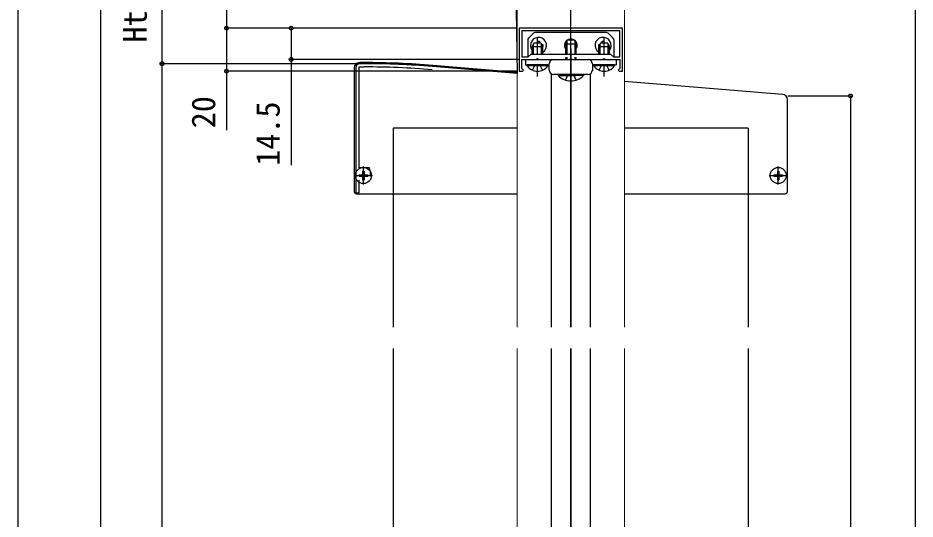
# Model space of a CAD drawing. Units: millimetres, scale not verified. Extents: x -875 to 875, y -1300 to 1293.
# Drawn here: x -875 to -458, y -541.4 to -308.3 of the extents above; entities that cross this region are included whole.
import ezdxf
from ezdxf.enums import TextEntityAlignment as Align

# ---------------------------------------------------------------- set-up
doc = ezdxf.new("R2010")
doc.units = ezdxf.units.MM
doc.header["$LTSCALE"] = 8
for name, color, linetype in [('0-3_YKK_11', 7, 'Continuous'), ('0-4_YKK_11E', 7, 'Continuous'), ('0-6_YKK_13', 4, 'Continuous'), ('0-8_YKK_D', 6, 'Continuous'), ('0-9_YKK_ZWAK', 7, 'Continuous'), ('0-A_YSS_K', 3, 'Continuous')]:
    doc.layers.add(name, color=color, linetype=linetype)
doc.layers.add('0-5_YKK_12', color=2, linetype='Continuous', lineweight=18)
doc.styles.add('ＭＳ ゴシック', font='')
doc.styles.get('ＭＳ ゴシック').set_extended_font_data('MS Gothic')

msp = doc.modelspace()

# ---------------------------------------------------------------- linework, layer by layer
at = {"layer": '0-3_YKK_11'}
for points in [[(-594.023, -313.1), (-642.023, -313.1), (-642.023, -333.1), (-640.523, -333.1), (-640.023, -332.6), (-640.523, -332.1), (-640.823, -331.8), (-640.823, -327.6), (-634.194, -327.6), (-634.002, -327.457), (-633.044, -327.457), (-632.852, -327.6), (-618.694, -327.6), (-618.502, -327.457), (-617.544, -327.457), (-617.352, -327.6), (-603.194, -327.6), (-603.002, -327.457), (-602.044, -327.457), (-601.852, -327.6), (-595.223, -327.6), (-595.223, -331.8), (-595.523, -332.1), (-596.023, -332.6), (-595.523, -333.1), (-594.023, -333.1)], [(-595.223, -314.3), (-640.823, -314.3), (-640.823, -326.4), (-637.823, -326.4), (-636.523, -325.1), (-599.523, -325.1), (-598.223, -326.4), (-595.223, -326.4)]]:
    msp.add_lwpolyline(points, close=True, dxfattribs=at)
at = {"layer": '0-4_YKK_11E'}
for p, q in [((-714.023, -329.6), (-716.023, -329.6)), ((-711.123, -381.228), (-711.123, -380.361))]:
    msp.add_line(p, q, dxfattribs=at)
for points in [[(-662.501, 908.228), (-643.023, -334.183), (-682.377, -330.904)], [(-718.023, -331.6), (-718.023, -389.6), (-716.423, -389.6), (-716.423, -383.7)], [(-711.225, -379.585), (-711.623, -378.1), (-716.423, -378.1), (-716.423, -331.1), (-714.023, -331.1)]]:
    msp.add_lwpolyline(points, dxfattribs=at)
for centre, radius, start, end in [((-716.023, -331.6), 2, 90, 180), ((-714.023, -714.3), 384.7, 85.28145, 90), ((-714.023, -714.3), 383.2, 85.28154, 90), ((-714.123, -380.361), 3, 360, 15), ((-714.123, -381.228), 3, 345.85889, 360)]:
    msp.add_arc(centre, radius, start, end, dxfattribs=at)
at = {"layer": '0-5_YKK_12'}
for p, q in [((-643.023, -259.1), (-643.023, -452.1)), ((-593.023, -452.1), (-593.023, -259.1)), ((-714.423, -379.1), (-714.423, -384.1)), ((-716.923, -381.6), (-711.923, -381.6)), ((-643.023, -462.1), (-643.023, -885.1)), ((-593.023, -885.1), (-593.023, -462.1))]:
    msp.add_line(p, q, dxfattribs=at)
at = {"layer": '0-6_YKK_13'}
for p, q in [((-635.316, -315.393), (-637.73, -317.807)), ((-601.437, -315.1), (-634.609, -315.1)), ((-618.023, -325.1), (-618.023, -315.874)), ((-600.73, -315.393), (-598.316, -317.807)), ((-638.023, -318.514), (-638.023, -326.4)), ((-635.222, -320.1), (-636.022, -321.8)), ((-631.822, -320.1), (-635.222, -320.1)), ((-633.522, -325.1), (-633.522, -317.6)), ((-631.822, -320.1), (-631.022, -321.8)), ((-620.523, -320.3), (-619.723, -318.6)), ((-620.523, -320.3), (-620.523, -325.1)), ((-620.523, -320.3), (-615.523, -320.3)), ((-619.869, -318.91), (-619.869, -325.1)), ((-616.323, -318.6), (-619.723, -318.6)), ((-615.523, -320.3), (-616.323, -318.6)), ((-616.177, -318.91), (-616.177, -325.1)), ((-615.523, -325.1), (-615.523, -320.3)), ((-604.223, -320.1), (-605.023, -321.8)), ((-600.823, -320.1), (-604.223, -320.1)), ((-602.523, -325.1), (-602.523, -317.6)), ((-600.823, -320.1), (-600.023, -321.8)), ((-598.023, -318.514), (-598.023, -326.4)), ((-631.022, -321.8), (-636.022, -321.8)), ((-618.023, -322.6), (-618.023, -452.1)), ((-604.887, -321.51), (-605.073, -321.51)), ((-600.023, -321.8), (-605.023, -321.8)), ((-713.984, -329.1), (-716.223, -329.1)), ((-639.023, -327.6), (-597.023, -327.6)), ((-639.023, -327.6), (-639.023, -330.1)), ((-633.522, -327.6), (-633.522, -327.1)), ((-627.023, -327.647), (-627.023, -327.6)), ((-626.023, -327.6), (-610.023, -327.6)), ((-620.523, -326.734), (-620.523, -327.6)), ((-619.869, -326.6), (-619.869, -327.6)), ((-618.023, -327.6), (-618.023, -326.6)), ((-616.177, -326.6), (-616.177, -327.6)), ((-615.523, -327.6), (-615.523, -326.734)), ((-609.023, -327.868), (-609.023, -327.6)), ((-602.523, -327.6), (-602.523, -327.1)), ((-597.023, -327.6), (-597.023, -330.1)), ((-718.723, -331.6), (-718.723, -389.1)), ((-643.023, -333.666), (-682.117, -330.42)), ((-639.023, -330.1), (-628.969, -330.1)), ((-628.772, -330.1), (-638.272, -330.1)), ((-635.872, -332.6), (-634.667, -330.13)), ((-634.667, -330.13), (-634.612, -330.1)), ((-633.522, -335.6), (-633.522, -330.1)), ((-632.377, -330.13), (-632.433, -330.1)), ((-631.172, -332.6), (-632.377, -330.13)), ((-628.772, -330.609), (-628.772, -330.1)), ((-628.023, -332.6), (-628.023, -329.6)), ((-608.023, -329.6), (-608.023, -332.932)), ((-608.023, -330.1), (-597.023, -330.1)), ((-597.773, -330.1), (-607.273, -330.1)), ((-604.873, -332.6), (-603.668, -330.13)), ((-603.668, -330.13), (-603.613, -330.1)), ((-602.523, -335.6), (-602.523, -330.1)), ((-601.378, -330.13), (-601.434, -330.1)), ((-600.173, -332.6), (-601.378, -330.13)), ((-597.773, -330.609), (-597.773, -330.1)), ((-627.022, -452.1), (-627.022, -334.333)), ((-610.023, -334.6), (-626.023, -334.6)), ((-623.923, -334.6), (-615.523, -334.6)), ((-623.923, -334.6), (-623.923, -335.109)), ((-623.923, -335.109), (-615.523, -335.109)), ((-612.123, -334.6), (-620.523, -334.6)), ((-620.523, -337.211), (-619.25, -334.6)), ((-612.123, -335.109), (-620.523, -335.109)), ((-618.023, -339.708), (-618.023, -334.6)), ((-615.523, -337.211), (-616.797, -334.6)), ((-612.123, -334.6), (-612.123, -335.109)), ((-609.022, -334.331), (-609.022, -452.1)), ((-519.616, -343.91), (-593.023, -337.816)), ((-517.323, -389.1), (-517.323, -346.401)), ((-714.423, -385.75), (-714.423, -377.45)), ((-521.623, -385.75), (-521.623, -377.45)), ((-718.573, -381.6), (-710.273, -381.6)), ((-716.473, -381.25), (-716.473, -381.95)), ((-716.473, -381.25), (-715.273, -381.25)), ((-716.473, -381.95), (-715.273, -381.95)), ((-714.773, -379.55), (-714.073, -379.55)), ((-714.773, -379.55), (-714.773, -380.75)), ((-714.773, -382.45), (-714.773, -383.65)), ((-714.073, -379.55), (-714.073, -380.75)), ((-714.073, -382.45), (-714.073, -383.65)), ((-713.573, -381.25), (-712.373, -381.25)), ((-713.573, -381.95), (-712.373, -381.95)), ((-712.373, -381.25), (-712.373, -381.95)), ((-525.773, -381.6), (-517.473, -381.6)), ((-523.673, -381.25), (-523.673, -381.95)), ((-523.673, -381.25), (-522.473, -381.25)), ((-523.673, -381.95), (-522.473, -381.95)), ((-521.973, -379.55), (-521.273, -379.55)), ((-521.973, -379.55), (-521.973, -380.75)), ((-521.973, -382.45), (-521.973, -383.65)), ((-521.273, -379.55), (-521.273, -380.75)), ((-521.273, -382.45), (-521.273, -383.65)), ((-520.773, -381.25), (-519.573, -381.25)), ((-520.773, -381.95), (-519.573, -381.95)), ((-519.573, -381.25), (-519.573, -381.95)), ((-714.773, -383.65), (-714.073, -383.65)), ((-521.973, -383.65), (-521.273, -383.65)), ((-717.723, -390.1), (-643.023, -390.1)), ((-593.023, -390.1), (-518.323, -390.1)), ((-627.022, -578.889), (-627.022, -462.1)), ((-618.023, -462.1), (-618.023, -885.1)), ((-609.022, -462.1), (-609.022, -578.889))]:
    msp.add_line(p, q, dxfattribs=at)
for points in [[(-635.368, -325.1), (-635.368, -322.6), (-635.368, -320.41)], [(-633.433, -319.87), (-633.433, -319.05), (-632.613, -319.05), (-632.613, -319.87)], [(-631.676, -325.1), (-631.676, -322.6), (-631.676, -320.41)], [(-631.545, -320.69), (-630.973, -320.69), (-630.973, -321.51), (-631.16, -321.51)], [(-605.073, -321.51), (-605.073, -320.69), (-604.501, -320.69)], [(-604.369, -325.1), (-604.369, -322.6), (-604.369, -320.41)], [(-603.433, -319.87), (-603.433, -319.05), (-602.613, -319.05), (-602.613, -319.87)], [(-600.677, -325.1), (-600.677, -322.6), (-600.677, -320.41)], [(-636.022, -325.1), (-636.022, -322.6), (-636.022, -321.8)], [(-631.022, -325.1), (-631.022, -322.6), (-631.022, -321.8)], [(-605.023, -325.1), (-605.023, -322.6), (-605.023, -321.8)], [(-600.023, -325.1), (-600.023, -322.6), (-600.023, -321.8)], [(-628.772, -330.609), (-638.272, -330.609), (-638.272, -330.1)], [(-597.773, -330.609), (-607.273, -330.609), (-607.273, -330.1)]]:
    msp.add_lwpolyline(points, dxfattribs=at)
for centre in [(-714.423, -381.6), (-714.423, -381.6), (-521.623, -381.6), (-521.623, -381.6)]:
    msp.add_circle(centre, 3.75, dxfattribs=at)
for centre, radius, start, end in [((-634.609, -316.1), 1, 90, 135), ((-601.437, -316.1), 1, 45, 90), ((-637.023, -318.514), 1, 135, 180), ((-633.023, -321.1), 3.75, 302.23095, 216.8699), ((-634.253, -319.87), 0.82, 343.71068, 0), ((-631.793, -319.87), 0.82, 180, 196.28932), ((-618.023, -321.1), 3, 326.44269, 213.55731), ((-603.023, -321.1), 3.75, 323.1301, 237.76905), ((-604.253, -319.87), 0.82, 343.71068, 0), ((-601.793, -319.87), 0.82, 180, 196.28932), ((-599.023, -318.514), 1, 0, 45), ((-716.223, -331.6), 2.5, 90, 180), ((-713.984, -714.3), 385.2, 85.25473, 90), ((-626.023, -329.6), 2, 90, 180), ((-610.023, -329.6), 2, 0, 90), ((-633.522, -327.326), 5.774, 214.65097, 325.34903), ((-626.023, -332.6), 2, 180, 270), ((-610.023, -332.6), 2, 270, 0), ((-602.523, -327.326), 5.774, 214.65097, 325.34903), ((-618.023, -329.368), 8.232, 224.2189, 315.7811), ((-519.823, -346.401), 2.5, 0, 85.25473), ((-715.273, -380.75), 0.5, 270, 0), ((-715.273, -382.45), 0.5, 0, 90), ((-713.573, -380.75), 0.5, 180, 270), ((-713.573, -382.45), 0.5, 90, 180), ((-522.473, -380.75), 0.5, 270, 0), ((-522.473, -382.45), 0.5, 0, 90), ((-520.773, -380.75), 0.5, 180, 270), ((-520.773, -382.45), 0.5, 90, 180), ((-717.723, -389.1), 1, 180, 270), ((-518.323, -389.1), 1, 270, 0)]:
    msp.add_arc(centre, radius, start, end, dxfattribs=at)
at = {"layer": '0-8_YKK_D'}
for p, q in [((-808.023, -329.6), (-808.023, -229.6)), ((-458.023, -229.599), (-458.023, -1019.599)), ((-836.626, -243.599), (-836.626, -1065.599)), ((-778.023, -259.599), (-778.023, -313.099)), ((-643.023, -313.099), (-779.023, -313.099)), ((-643.023, -313.099), (-779.023, -313.099)), ((-643.023, -313.099), (-749.023, -313.099)), ((-641.823, -327.599), (-749.023, -327.599)), ((-716.023, -329.6), (-809.023, -329.6)), ((-716.023, -329.6), (-809.023, -329.6)), ((-808.023, -1079.599), (-808.023, -329.6)), ((-642.915, -333.099), (-779.023, -333.099)), ((-517.09, -344.599), (-487.023, -344.599)), ((-488.023, -344.599), (-488.023, -1019.599))]:
    msp.add_line(p, q, dxfattribs=at)
for points in [[(-778.023, -313.099), (-778.023, -333.099), (-778.023, -360.542)], [(-748.023, -313.099), (-748.023, -327.599), (-748.023, -376.802)]]:
    msp.add_lwpolyline(points, dxfattribs=at)
for centre in [(-778.023, -313.099), (-778.023, -313.099), (-748.023, -313.099), (-808.023, -329.6), (-808.023, -329.6), (-748.023, -327.599), (-778.023, -333.099), (-488.023, -344.599)]:
    msp.add_circle(centre, 0.875, dxfattribs=at)
at = {"layer": '0-9_YKK_ZWAK'}
msp.add_line((-875, 1250.4), (-875, -1299.6), dxfattribs=at)
at = {"layer": '0-A_YSS_K'}
for p, q in [((-618.023, -452.1), (-618.023, -218.382)), ((-643.023, -359.6), (-700.523, -359.6)), ((-535.523, -359.6), (-593.023, -359.6)), ((-535.523, -359.6), (-535.523, -390.1)), ((-535.523, -390.1), (-535.523, -452.1)), ((-700.523, -462.1), (-700.523, -885.1)), ((-618.023, -885.1), (-618.023, -462.1)), ((-535.523, -462.1), (-535.523, -885.1))]:
    msp.add_line(p, q, dxfattribs=at)
msp.add_lwpolyline([(-700.523, -359.6), (-700.523, -390.1), (-700.523, -452.1)], dxfattribs=at)

# ---------------------------------------------------------------- texts
at = {"layer": '0-8_YKK_D', "style": 'ＭＳ ゴシック'}
for s, p in [('Ht （100）', (-811.813, -319.785)), ('20', (-780.023, -359.65)), ('14.5', (-750.023, -377.104))]:
    msp.add_text(s, height=11, rotation=90, dxfattribs=at).set_placement(p, align=Align.BOTTOM_LEFT)

doc.saveas('drawing.dxf')
